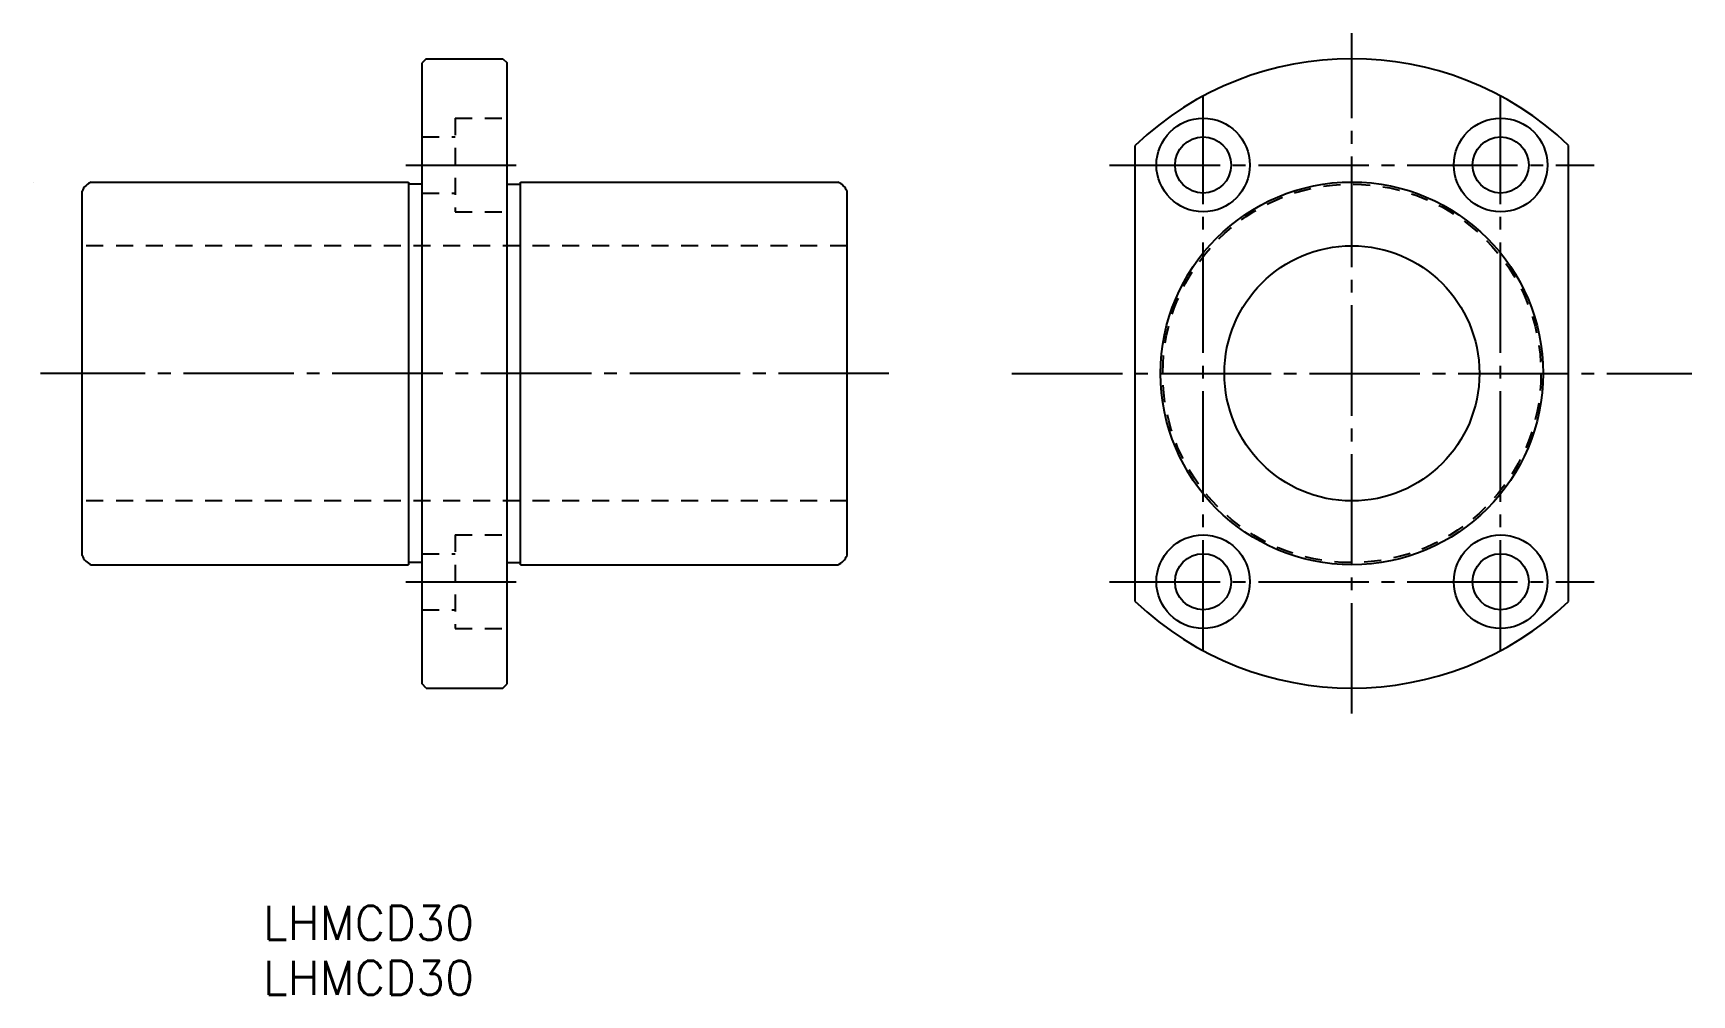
# Model space of a CAD drawing. Extents: x -215 to -20, y 558 to 671.
import ezdxf

# ---------------------------------------------------------------- set-up
doc = ezdxf.new("R2010")
doc.units = 0
doc.linetypes.add('CENTER', pattern=[17.5, 13, -1.5, 1.5, -1.5])
doc.linetypes.add('DASHED', pattern=[3.5, 2, -1.5])
doc.layers.get('0').update_dxf_attribs({"linetype": 'CONTINUOUS'})
doc.layers.add('CENTER', color=1, linetype='CENTER')
doc.styles.get("Standard").update_dxf_attribs({"font": 'txt.shx', "bigfont": '@extfont2.shx'})

msp = doc.modelspace()

# ---------------------------------------------------------------- linework, layer by layer
at = {"color": 7, "linetype": 'CONTINUOUS'}
for p, q in [((-168.81, 667.92), (-169.31, 667.42)), ((-169.31, 594.42), (-169.31, 667.42)), ((-168.81, 667.92), (-159.81, 667.92)), ((-159.81, 667.92), (-159.31, 667.42)), ((-159.31, 594.42), (-159.31, 667.42)), ((-85.41, 604.11), (-85.41, 657.73)), ((-34.41, 604.11), (-34.41, 657.73)), ((-215.06, 653.42), (-215.06, 653.42)), ((-209.31, 609.51), (-209.31, 652.33)), ((-208.22, 653.42), (-170.91, 653.42)), ((-170.91, 653.42), (-170.91, 608.42)), ((-169.31, 653.17), (-170.91, 653.17)), ((-159.31, 653.17), (-157.71, 653.17)), ((-157.71, 653.42), (-120.4, 653.42)), ((-157.71, 608.42), (-157.71, 653.42)), ((-119.31, 609.51), (-119.31, 652.33)), ((-208.22, 608.42), (-170.91, 608.42)), ((-169.31, 608.67), (-170.91, 608.67)), ((-159.31, 608.67), (-157.71, 608.67)), ((-157.71, 608.42), (-120.4, 608.42)), ((-168.81, 593.92), (-169.31, 594.42)), ((-168.81, 593.92), (-159.81, 593.92)), ((-159.81, 593.92), (-159.31, 594.42))]:
    msp.add_line(p, q, dxfattribs=at)
at = {"color": 3, "linetype": 'DASHED'}
for p, q in [((-165.41, 660.92), (-165.41, 649.92)), ((-165.41, 660.92), (-159.31, 660.92)), ((-169.31, 658.72), (-165.41, 658.72)), ((-169.31, 652.12), (-165.41, 652.12)), ((-165.41, 649.92), (-159.31, 649.92)), ((-119.31, 645.92), (-209.31, 645.92)), ((-119.31, 615.92), (-209.31, 615.92)), ((-165.41, 611.92), (-159.31, 611.92)), ((-165.41, 611.92), (-165.41, 600.92)), ((-169.31, 609.72), (-165.41, 609.72)), ((-169.31, 603.12), (-165.41, 603.12)), ((-165.41, 600.92), (-159.31, 600.92))]:
    msp.add_line(p, q, dxfattribs=at)
at = {"color": 7, "linetype": 'CONTINUOUS'}
for centre, radius in [((-77.41, 655.42), 5.5), ((-42.41, 655.42), 5.5), ((-77.41, 655.42), 3.3), ((-42.41, 655.42), 3.3), ((-59.91, 630.92), 22.5), ((-59.91, 630.92), 15), ((-77.41, 606.42), 5.5), ((-42.41, 606.42), 5.5), ((-77.41, 606.42), 3.3), ((-42.41, 606.42), 3.3)]:
    msp.add_circle(centre, radius, dxfattribs=at)
at = {"color": 3, "linetype": 'DASHED'}
msp.add_circle((-59.91, 630.92), 22.25, dxfattribs=at)
at = {"color": 7, "linetype": 'CONTINUOUS'}
for centre, radius, start, end in [((-59.91, 630.92), 37, 46.434, 133.566), ((-207.46, 651.57), 2, 112.3316, 157.6684), ((-121.16, 651.57), 2, 22.3316, 67.6684), ((-207.46, 610.27), 2, 202.3316, 247.6684), ((-121.16, 610.27), 2, 292.3316, 337.6684), ((-59.91, 630.92), 37, 226.434, 313.566)]:
    msp.add_arc(centre, radius, start, end, dxfattribs=at)
at = {"layer": 'CENTER', "color": 1, "linetype": 'CENTER'}
for p, q in [((-59.91, 590.92), (-59.91, 670.92)), ((-77.41, 598.32), (-77.41, 663.52)), ((-42.41, 598.32), (-42.41, 663.52)), ((-171.23, 655.42), (-156.97, 655.42)), ((-88.41, 655.42), (-31.41, 655.42)), ((-114.38, 630.92), (-214.21, 630.92)), ((-99.91, 630.92), (-19.91, 630.92)), ((-171.23, 606.42), (-156.97, 606.42)), ((-88.41, 606.42), (-31.41, 606.42))]:
    msp.add_line(p, q, dxfattribs=at)

# ---------------------------------------------------------------- texts
at = {"color": 7, "linetype": 'CONTINUOUS'}
for p in [(-188.04, 564.3), (-188.04, 557.85)]:
    msp.add_text('LHMCD30', height=4, dxfattribs=at).set_placement(p)

doc.saveas('drawing.dxf')
